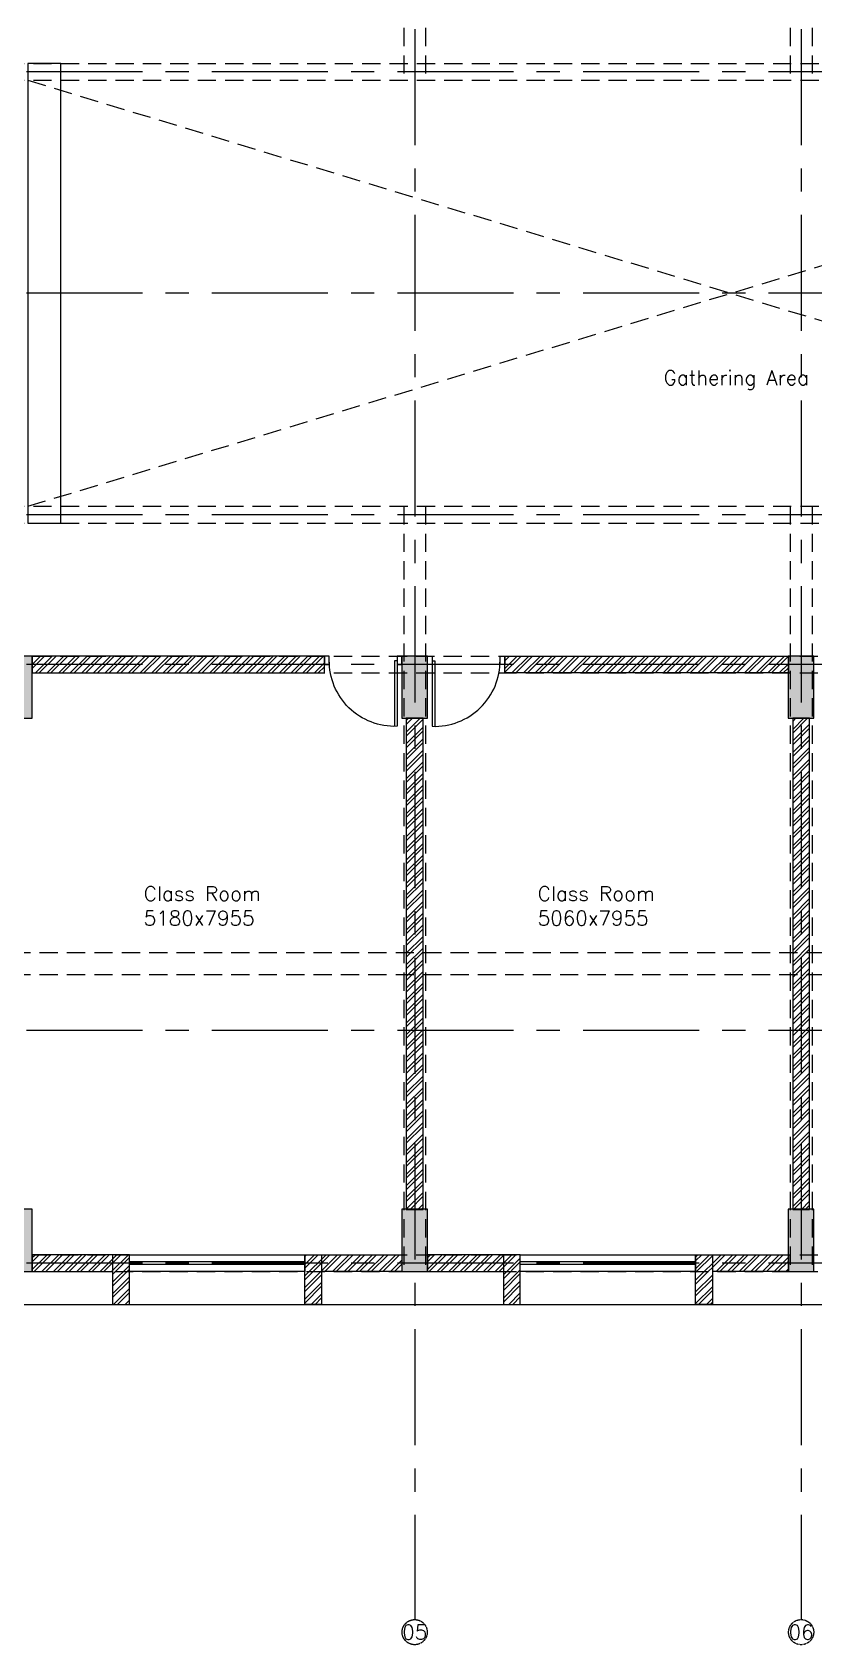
# Model space of a CAD drawing. Header units: millimetres. Extents: x 263680 to 312223, y -3811 to 33868.
# Drawn here: x 277352 to 288050, y -3811 to 18240 of the extents above; entities that cross this region are included whole.
import ezdxf

# ---------------------------------------------------------------- set-up
doc = ezdxf.new("R2010")
doc.units = ezdxf.units.MM
doc.header["$MEASUREMENT"] = 0
doc.linetypes.add('CENTER', pattern=[50.8, 31.75, -6.35, 6.35, -6.35])
doc.linetypes.add('HIDDEN', pattern=[0.375, 0.25, -0.125])
for name, color, linetype in [('Ano_Line_Grid', 4, 'CENTER'), ('Dim_Arc_100', 4, 'CONTINUOUS'), ('Dim_Arc_30', 4, 'CONTINUOUS'), ('Hth_Cut_RCC_Proposed', 205, 'CONTINUOUS'), ('Hth_Cut_Wall_Proposed', 204, 'CONTINUOUS'), ('Pln_Cut_Door & Window', 6, 'CONTINUOUS'), ('Pln_Elv_04', 8, 'CONTINUOUS'), ('Pln_Elv_05', 9, 'CONTINUOUS'), ('Pln_Elv_Dotted', 8, 'HIDDEN'), ('Str_Beams', 8, 'HIDDEN'), ('Str_RCC_Proposed', 5, 'CONTINUOUS'), ('Txt_Arc', 2, 'CONTINUOUS'), ('Txt_Grid', 4, 'CONTINUOUS'), ('Wal_Cut_Proposed', 1, 'CONTINUOUS')]:
    doc.layers.add(name, color=color, linetype=linetype)
doc.styles.add('Jwalant', font='romans.shx')
doc.styles.add('MSA_Standard', font='romans.shx')
pattern_1 = [(45, (-5, 0), (-79.549513, 79.549513), []), (45, (48.03, 0), (-79.549513, 79.549513), [])]

# ---------------------------------------------------------------- blocks, each defined once
blk = doc.blocks.new('Door_D5_1000')
at = {"layer": 'Pln_Cut_Door & Window'}
for p, q in [((8531020, -1784615, 0), (8531053, -1784615, 0)), ((8531020, -1784615, 0), (8531020, -1785508, 0)), ((8531053, -1784615, 0), (8531053, -1785509, 0))]:
    blk.add_line(p, q, dxfattribs=at)
blk.add_lwpolyline([(8531020, -1784664), (8530953, -1784664), (8530953, -1784549), (8531020, -1784549)], close=True, dxfattribs=at)
at = {"layer": 'Pln_Cut_Door & Window', "elevation": 0}
blk.add_lwpolyline([(8532013, -1784664), (8531947, -1784664), (8531947, -1784549), (8532013, -1784549)], close=True, dxfattribs=at)
at = {"layer": 'Pln_Cut_Door & Window'}
blk.add_arc((8531053, -1784615, 0), 894, 267.871, 0.7102, dxfattribs=at)
blk = doc.blocks.new('Window_W1_1200')
at = {"layer": 'Pln_Cut_Door & Window'}
for points in [[(11680, -230), (11680, 0), (14080, 0), (14080, -230)], [(11680, -95), (14080, -95), (14080, -135), (11680, -135)]]:
    blk.add_lwpolyline(points, close=True, dxfattribs=at)
blk = doc.blocks.new('GRID 1')
at = {"layer": 'Ano_Line_Grid', "ltscale": 50}
for p, q in [((282592, 33524), (282592, -3467)), ((287882, 33524), (287882, -3467)), ((311884, 17699), (264029, 17699)), ((311884, 14671), (264029, 14671)), ((311884, 11643), (264029, 11643)), ((311884, 9593), (264029, 9593)), ((311884, 4591), (264029, 4591)), ((311884, 1408), (264029, 1408))]:
    blk.add_line(p, q, dxfattribs=at)
at = {"layer": 'Ano_Line_Grid'}
for centre in [(282592, -3639), (287882, -3639)]:
    blk.add_circle(centre, 172, dxfattribs=at)
at = {"layer": 'Txt_Grid', "char_height": 200, "attachment_point": 5, "style": 'Jwalant'}
for s, insert in [('05', (282592, -3639)), ('06', (287882, -3639))]:
    blk.add_mtext_dynamic_manual_height_columns(s, width=700.14, gutter_width=1, heights=[0], dxfattribs=dict(at, insert=insert))
blk = doc.blocks.new('cl')
at = {"layer": 'Hth_Cut_RCC_Proposed'}
h = blk.add_hatch(color=256, dxfattribs=at)
h.dxf.hatch_style = 1
h.paths.add_polyline_path([(382857, 20838), (383207, 20838), (383207, 21688), (382857, 21688)])
h = blk.add_hatch(color=256, dxfattribs=at)
h.dxf.hatch_style = 1
h.paths.add_polyline_path([(388267, 20838), (388617, 20838), (388617, 21688), (388267, 21688)])
h = blk.add_hatch(color=256, dxfattribs=at)
h.dxf.hatch_style = 1
h.paths.add_polyline_path([(393557, 20838), (393907, 20838), (393907, 21688), (393557, 21688)])
h = blk.add_hatch(color=256, dxfattribs=at)
h.dxf.hatch_style = 1
h.paths.add_polyline_path([(382857, 13273), (383207, 13273), (383207, 14123), (382857, 14123)])
h = blk.add_hatch(color=256, dxfattribs=at)
h.dxf.hatch_style = 1
h.paths.add_polyline_path([(388267, 13273), (388617, 13273), (388617, 14123), (388267, 14123)])
h = blk.add_hatch(color=256, dxfattribs=at)
h.dxf.hatch_style = 1
h.paths.add_polyline_path([(393557, 13273), (393907, 13273), (393907, 14123), (393557, 14123)])
at = {"layer": 'Str_RCC_Proposed'}
for points in [[(382857, 20838), (383207, 20838), (383207, 21688), (382857, 21688)], [(388267, 20838), (388617, 20838), (388617, 21688), (388267, 21688)], [(393557, 20838), (393907, 20838), (393907, 21688), (393557, 21688)], [(382857, 13273), (383207, 13273), (383207, 14123), (382857, 14123)], [(388267, 13273), (388617, 13273), (388617, 14123), (388267, 14123)], [(393557, 13273), (393907, 13273), (393907, 14123), (393557, 14123)]]:
    blk.add_lwpolyline(points, close=True, dxfattribs=at)
blk = doc.blocks.new('str beams')
at = {"layer": 'Str_Beams', "ltscale": 1000}
for p, q in [((282437, 28119), (282437, 17654)), ((282737, 28119), (282737, 17654)), ((287727, 28119), (287727, 17654)), ((288027, 28119), (288027, 17654)), ((276992, 17884), (298702, 17884)), ((276992, 17654), (298702, 17654)), ((276992, 11828), (298702, 11828)), ((282437, 11828), (282437, 1363)), ((282737, 11828), (282737, 1363)), ((287727, 11828), (287727, 1363)), ((288027, 11828), (288027, 1363)), ((276992, 11598), (298702, 11598)), ((271732, 9778), (298702, 9778)), ((271732, 9548), (298702, 9548)), ((298702, 5721), (271732, 5721)), ((298702, 5421), (271732, 5421)), ((271732, 1593), (298702, 1593)), ((278452, 1593), (278452, 913)), ((278682, 913), (278682, 1593)), ((281082, 913), (281082, 1593)), ((281312, 1593), (281312, 913)), ((283802, 1593), (283802, 913)), ((284032, 913), (284032, 1593)), ((286432, 913), (286432, 1593)), ((286662, 1593), (286662, 913)), ((271732, 1363), (298702, 1363)), ((278452, 913), (278682, 913)), ((281312, 913), (281082, 913)), ((283802, 913), (284032, 913)), ((286662, 913), (286432, 913))]:
    blk.add_line(p, q, dxfattribs=at)

msp = doc.modelspace()

# ---------------------------------------------------------------- hatches: boundary and pattern name
at = {"layer": 'Hth_Cut_Wall_Proposed', "ltscale": 10}
h = msp.add_hatch(dxfattribs=at)
h.set_pattern_fill('ANSI32', color=256, scale=300)
h.set_pattern_definition(pattern_1)
h.paths.add_polyline_path([(281352, 9708), (277352, 9708), (277352, 9478), (281352, 9478)])
h = msp.add_hatch(dxfattribs=at)
h.set_pattern_fill('ANSI32', color=256, scale=300)
h.set_pattern_definition(pattern_1)
h.paths.add_polyline_path([(287702, 9708), (283822, 9708), (283822, 9478), (287702, 9478)])
h = msp.add_hatch(dxfattribs=at)
h.set_pattern_fill('ANSI32', color=256, scale=300)
h.set_pattern_definition(pattern_1)
h.paths.add_polyline_path([(282702, 8858), (282472, 8858), (282472, 2143), (282702, 2143)])
h = msp.add_hatch(dxfattribs=at)
h.set_pattern_fill('ANSI32', color=256, scale=300)
h.set_pattern_definition(pattern_1)
h.paths.add_polyline_path([(287992, 8858), (287762, 8858), (287762, 2143), (287992, 2143)])
h = msp.add_hatch(dxfattribs=at)
h.set_pattern_fill('ANSI32', color=256, scale=300)
h.set_pattern_definition(pattern_1)
h.paths.add_polyline_path([(278682, 1523), (277352, 1523), (277352, 1293), (278452, 1293), (278452, 843), (278682, 843)])
h = msp.add_hatch(dxfattribs=at)
h.set_pattern_fill('ANSI32', color=256, scale=300)
h.set_pattern_definition(pattern_1)
h.paths.add_polyline_path([(282412, 1523), (281082, 1523), (281082, 843), (281312, 843), (281312, 1293), (282412, 1293)])
h = msp.add_hatch(dxfattribs=at)
h.set_pattern_fill('ANSI32', color=256, scale=300)
h.set_pattern_definition(pattern_1)
h.paths.add_polyline_path([(284032, 1523), (282762, 1523), (282762, 1293), (283802, 1293), (283802, 843), (284032, 843)])
h = msp.add_hatch(dxfattribs=at)
h.set_pattern_fill('ANSI32', color=256, scale=300)
h.set_pattern_definition(pattern_1)
h.paths.add_polyline_path([(287702, 1523), (286432, 1523), (286432, 843), (286662, 843), (286662, 1293), (287702, 1293)])

# ---------------------------------------------------------------- linework, layer by layer
at = {"layer": 'Pln_Elv_04'}
msp.add_lwpolyline([(277742, 17814), (277292, 17814), (277292, 11528), (277742, 11528)], close=True, dxfattribs=at)
at = {"layer": 'Pln_Elv_05', "ltscale": 1000}
msp.add_lwpolyline([(271282, 4476), (271282, 843), (300257, 843)], dxfattribs=at)
at = {"layer": 'Pln_Elv_Dotted', "ltscale": 1000}
for p, q in [((277292, 17584), (296535, 11758)), ((277292, 11758), (296535, 17584)), ((272914, 843), (297405, 843))]:
    msp.add_line(p, q, dxfattribs=at)
at = {"layer": 'Wal_Cut_Proposed', "elevation": 0}
for points in [[(281352, 9708), (277352, 9708), (277352, 9478), (281352, 9478)], [(283822, 9708), (287702, 9708), (287702, 9478), (283822, 9478)]]:
    msp.add_lwpolyline(points, close=True, dxfattribs=at)
at = {"layer": 'Wal_Cut_Proposed'}
for points in [[(282472, 2143), (282702, 2143), (282702, 8858), (282472, 8858)], [(287762, 2143), (287992, 2143), (287992, 8858), (287762, 8858)], [(278682, 843), (278682, 1523), (277352, 1523), (277352, 1293), (278452, 1293), (278452, 843)], [(281082, 843), (281082, 1523), (282412, 1523), (282412, 1293), (281312, 1293), (281312, 843)], [(284032, 843), (284032, 1523), (282762, 1523), (282762, 1293), (283802, 1293), (283802, 843)], [(286432, 843), (286432, 1523), (287702, 1523), (287702, 1293), (286662, 1293), (286662, 843)]]:
    msp.add_lwpolyline(points, close=True, dxfattribs=at)

# ---------------------------------------------------------------- block references
at = {"layer": 'Dim_Arc_100'}
msp.add_blockref('GRID 1', (-5, 0), dxfattribs=at)
at = {"layer": 'Dim_Arc_30'}
msp.add_blockref('cl', (-105856, -11979), dxfattribs=at)
at = {"layer": 'Pln_Cut_Door & Window', "xscale": -1}
msp.add_blockref('Door_D5_1000', (8813365, 1794257), dxfattribs=at)
at = {"layer": 'Pln_Cut_Door & Window'}
msp.add_blockref('Door_D5_1000', (-8248192, 1794257), dxfattribs=at)
at = {"layer": 'Pln_Cut_Door & Window', "rotation": 180}
for p in [(292762, 1293), (298112, 1293)]:
    msp.add_blockref('Window_W1_1200', p, dxfattribs=at)
at = {"layer": 'Str_Beams', "ltscale": 1900}
msp.add_blockref('str beams', (0, -70, 0), dxfattribs=at)

# ---------------------------------------------------------------- texts
at = {"layer": 'Txt_Arc', "char_height": 200, "width": 3492.01, "attachment_point": 1, "style": 'MSA_Standard'}
for s, insert in [('Gathering Area', (285995, 13616)), ('Class Room\\P5180x7955', (278878, 6560)), ('Class Room\\P5060x7955', (284271, 6560))]:
    msp.add_mtext(s, dxfattribs=dict(at, insert=insert))

doc.saveas('drawing.dxf')
